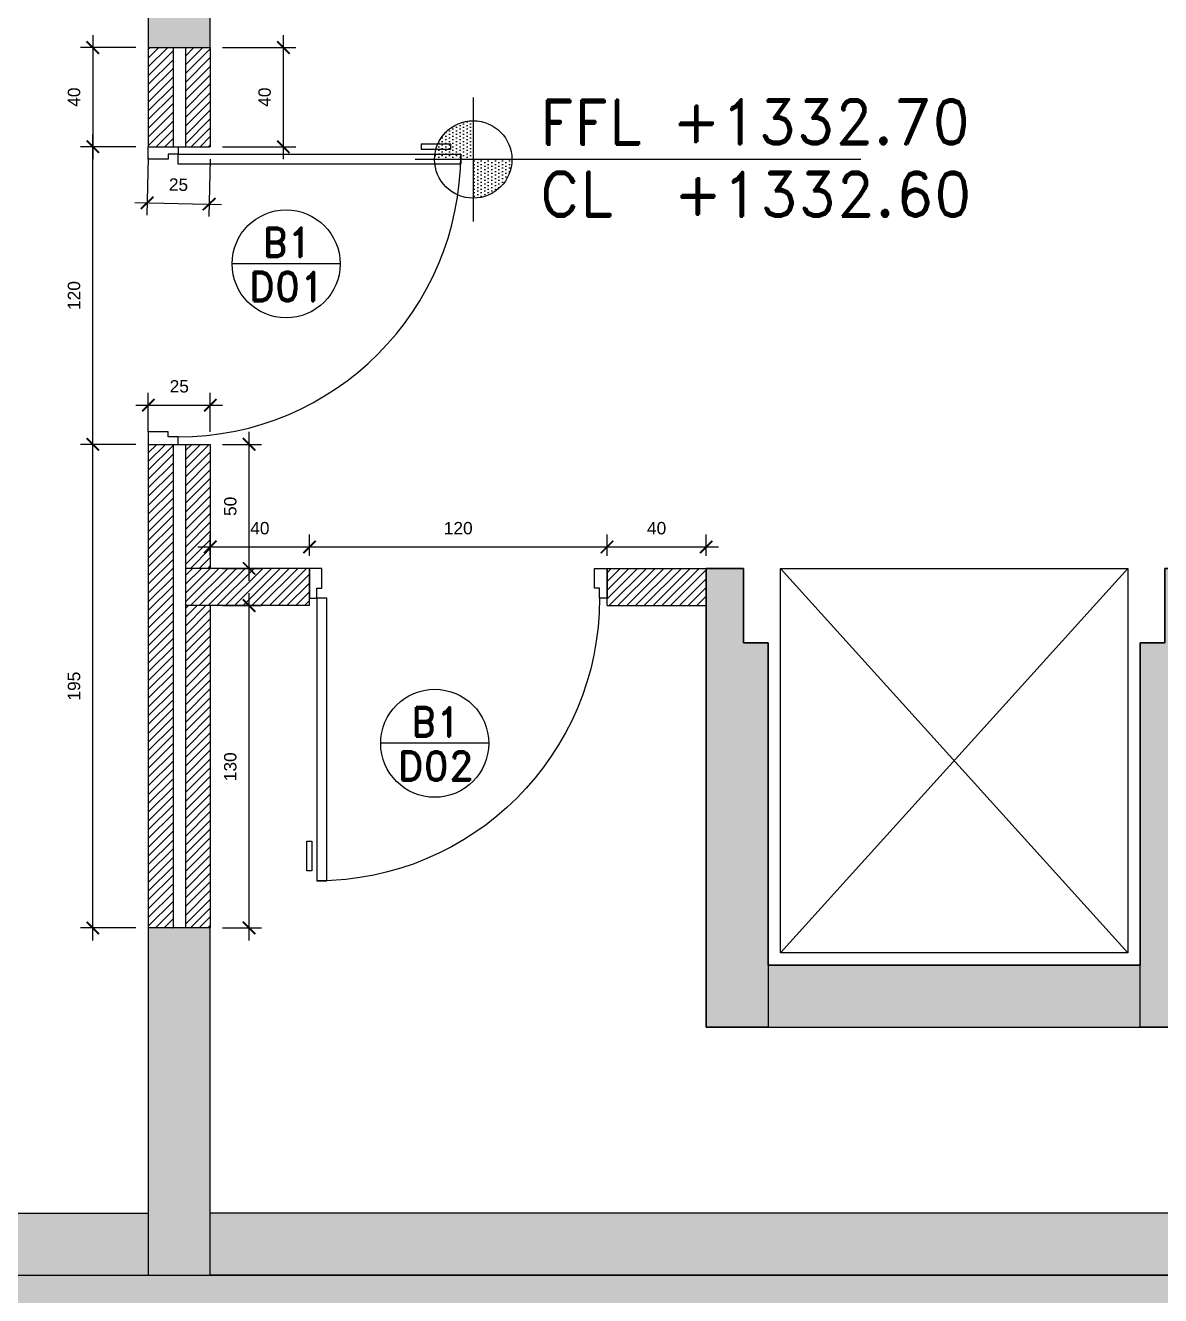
# Model space of a CAD drawing. Header units: centimetres. Extents: x 96271 to 179142, y 9855 to 112216.
# Drawn here: x 99687 to 100145, y 81167 to 81679 of the extents above; entities that cross this region are included whole.
import ezdxf
from ezdxf.enums import TextEntityAlignment as Align

# ---------------------------------------------------------------- set-up
doc = ezdxf.new("R2010")
doc.units = ezdxf.units.CM
doc.header["$LTSCALE"] = 100
doc.header["$MEASUREMENT"] = 0
doc.header["$PDSIZE"] = 0.2
doc.layers.get('0').update_dxf_attribs({"linetype": 'CONTINUOUS'})
doc.layers.get('DEFPOINTS').update_dxf_attribs({"linetype": 'CONTINUOUS'})
for name, color, linetype in [('0-door', 7, 'CONTINUOUS'), ('A-Dim CMU', 2, 'CONTINUOUS'), ('A-DOOR-ANOT', 111, 'CONTINUOUS'), ('A-Patt-CMU', 8, 'CONTINUOUS'), ('A-Patt-Strcr', 8, 'CONTINUOUS'), ('A-Slab limit', 53, 'CONTINUOUS'), ('A-Wall-Full', 5, 'CONTINUOUS'), ('A-Wall-Strctr', 6, 'CONTINUOUS'), ('HANDLES', 2, 'CONTINUOUS'), ('plan-elevation level', 7, 'CONTINUOUS'), ('PLANTS', 75, 'CONTINUOUS')]:
    doc.layers.add(name, color=color, linetype=linetype)
doc.layers.add('A-AREA', color=191, linetype='CONTINUOUS', lineweight=25, plot=False)
doc.styles.add('ROMAND', font='romand.shx', dxfattribs={"height": 10})
doc.styles.get("Standard").update_dxf_attribs({"font": 'arial.ttf'})
doc.dimstyles.new('1-50', dxfattribs={"dimtxt": 11.25, "dimasz": 5, "dimexe": 5, "dimexo": 5, "dimgap": 5, "dimtad": 1, "dimdec": 1, "dimrnd": 0.5, "dimzin": 12, "dimdsep": 46, "dimtxsty": 'Standard', "dimblk": 'ARCHTICK', "dimcen": 0.09, "dimdle": 5, "dimadec": 0, "dimazin": 3, "dimtfac": 1, "dimtdec": 1, "dimtix": 1, "dimtofl": 0, "dimtmove": 1, "dimatfit": 3, "dimfxl": 5, "dimtolj": 1, "dimtzin": 0, "dimarcsym": 0})
pattern_1 = [(90, (894916.2899030864, -703049.0822841462), (14.2875, 7.14375), [0, -14.28749999999999])]

# ---------------------------------------------------------------- blocks, each defined once
blk = doc.blocks.new('A$C16F3348E')
at = {"color": 1}
for p, q in [((126.0001802965999, 230.9999941546703), (114.0001802965999, 230.9999941546703)), ((114.0001802965999, 230.9999941546703), (114.0001802965999, 227.9999941546703)), ((126.0001802965999, 225.9999941546703), (126.0001802965999, 230.9999941546703)), ((114.0001802965999, 227.9999941546703), (118.0001802965999, 227.9999941546703)), ((118.0001802965999, 227.9999941546703), (118.0001802965999, 225.9999941546703)), ((118.0001802965999, 225.9999941546703), (126.0001802965999, 225.9999941546703)), ((0.0001802965998649597, 117.9999941546703), (114.0001802965999, 117.9999941546703)), ((0.0001802965998649597, 113.9999941546703), (0.0001802965998649597, 117.9999941546703)), ((114.0001802965999, 117.9999941546703), (114.0001802965999, 113.9999941546703)), ((114.0001802965999, 113.9999941546703), (0.0001802965998649597, 113.9999941546703)), ((114.0001802965999, 113.9999941546703), (118.0001802965999, 113.9999941546703)), ((114.0001802965999, 110.9999941546703), (114.0001802965999, 113.9999941546703)), ((118.0001802965999, 115.9999941546703), (126.0001802965999, 115.9999941546703)), ((118.0001802965999, 113.9999941546703), (118.0001802965999, 115.9999941546703)), ((126.0001802965999, 115.9999941546703), (126.0001802965999, 110.9999941546703)), ((126.0001802965999, 110.9999941546703), (114.0001802965999, 110.9999941546703))]:
    blk.add_line(p, q, dxfattribs=at)
blk.add_arc((114.0001802965999, 113.9999941546703), 114, 90, 180)
at = {"layer": 'HANDLES'}
blk.add_lwpolyline([(4.000180296599865, 111.9999941546703), (4.000180296599865, 109.9999941546703), (16.00018029659986, 109.9999941546703), (16.00018029659986, 111.9999941546703), (4.000180296599865, 111.9999941546703)], dxfattribs=at)
blk = doc.blocks.new('CL-FFL-PLAN')
at = {"layer": 'plan-elevation level'}
h = blk.add_hatch(dxfattribs=at)
h.set_pattern_fill('DOTS', color=232, scale=9, angle=90, style=0)
h.set_pattern_definition(pattern_1)
h.paths.add_polyline_path([(-1228.58583183707, 206.6102450557154), (-1228.58583183707, 50.2691221349595), (-1384.926954757826, 50.2691221349595, -0.4142135623730125)])
h = blk.add_hatch(dxfattribs=at)
h.set_pattern_fill('DOTS', color=232, scale=9, angle=90, style=0)
h.set_pattern_definition(pattern_1)
h.paths.add_polyline_path([(-1228.585831836939, 50.2691221349595), (-1072.244708916184, 50.2691221349595, -0.4142135623730125), (-1228.58583183707, -106.0720007859272)])
at = {"layer": 'plan-elevation level', "color": 7, "ltscale": 111}
for p, q in [((-1228.58583183707, 301.0204664825944), (-1228.58583183707, -200.4822222126747)), ((336.9110672370514, 50.26912213495984), (-1462.676087591062, 50.26912213495984))]:
    blk.add_line(p, q, dxfattribs=at)
blk.add_circle((-1228.58583183707, 50.26912213495984), 156.3411229208434, dxfattribs=at)
at = {"layer": 'plan-elevation level', "color": 111, "ltscale": 111, "style": 'ROMAND'}
for s, p in [('FFL', (-960.4060525452808, 110.4553737177496)), ('CL', (-960.4060525452808, -179.7392019375391))]:
    blk.add_text(s, height=180, dxfattribs=at).set_placement(p)
for tag, p in [('FFL', (-423.9709712994738, 112.5245342555074)), ('CL', (-417.4631316620946, -180.3478399052462))]:
    blk.add_attdef(tag, p, '', height=180, dxfattribs=at)
blk = doc.blocks.new('_ArchTick')
at = {"color": 0, "linetype": 'ByBlock', "const_width": 0.15}
blk.add_lwpolyline([(-0.5, -0.5), (0.5, 0.5)], dxfattribs=at)
blk = doc.blocks.new('*D1141')
at = {"layer": 'A-Dim CMU', "color": 0, "lineweight": -2, "transparency": 16777216}
for p, q in [((99714.18882060185, 81310.32917634671), (99714.18882060185, 81515.34028895278)), ((99731.5594666691, 81510.34028895278), (99709.18882060185, 81510.34028895278)), ((99731.55946666925, 81315.32917634671), (99709.18882060185, 81315.32917634671))]:
    blk.add_line(p, q, dxfattribs=at)
at = {"layer": 'DEFPOINTS', "color": 0, "transparency": 16777216}
for p in [(99714.18882060185, 81510.34028895278), (99736.5594666691, 81510.34028895278), (99736.55946666925, 81315.32917634671)]:
    blk.add_point(p, dxfattribs=at)
at = {"layer": 'A-Dim CMU', "color": 0, "lineweight": -2, "transparency": 16777216, "xscale": 5, "yscale": 5, "zscale": 5}
for p, rotation in [((99714.18882060185, 81510.34028895278), 90), ((99714.18882060185, 81315.32917634671), 270)]:
    blk.add_blockref('_ArchTick', p, dxfattribs=dict(at, rotation=rotation))
at = {"layer": 'A-Dim CMU', "color": 0, "transparency": 16777216, "insert": (99706.63595566322, 81412.8347326497), "char_height": 5, "attachment_point": 5, "rotation": 90}
blk.add_mtext('\\A1;195', dxfattribs=at)
blk = doc.blocks.new('*D1142')
at = {"layer": 'A-Dim CMU', "color": 0, "lineweight": -2, "transparency": 16777216}
for p, q in [((99736.55946666966, 81515.34028895275), (99736.55946666966, 81531.16238124942)), ((99761.55946666916, 81515.34028895278), (99761.55946666916, 81531.16238124942)), ((99731.55946666966, 81526.16238124942), (99766.55946666916, 81526.16238124942))]:
    blk.add_line(p, q, dxfattribs=at)
at = {"layer": 'DEFPOINTS', "color": 0, "transparency": 16777216}
for p in [(99761.55946666916, 81526.16238124942), (99736.55946666966, 81510.34028895275), (99761.55946666916, 81510.34028895278)]:
    blk.add_point(p, dxfattribs=at)
at = {"layer": 'A-Dim CMU', "color": 0, "lineweight": -2, "transparency": 16777216, "xscale": 5, "yscale": 5, "zscale": 5, "rotation": 180}
blk.add_blockref('_ArchTick', (99736.55946666966, 81526.16238124942), dxfattribs=at)
at = {"layer": 'A-Dim CMU', "color": 0, "lineweight": -2, "transparency": 16777216, "xscale": 5, "yscale": 5, "zscale": 5}
blk.add_blockref('_ArchTick', (99761.55946666916, 81526.16238124942), dxfattribs=at)
at = {"layer": 'A-Dim CMU', "color": 0, "transparency": 16777216, "insert": (99749.05946666941, 81533.71524618803), "char_height": 5, "attachment_point": 5}
blk.add_mtext('\\A1;25', dxfattribs=at)
blk = doc.blocks.new('*D1143')
at = {"layer": 'A-Dim CMU', "color": 0, "lineweight": -2, "transparency": 16777216}
for p, q in [((99714.1888206019, 81505.34028895278), (99714.1888206019, 81635.34028895278)), ((99731.55946666971, 81630.34028895278), (99709.1888206019, 81630.34028895278)), ((99731.55946666971, 81510.34028895278), (99709.1888206019, 81510.34028895278))]:
    blk.add_line(p, q, dxfattribs=at)
at = {"layer": 'DEFPOINTS', "color": 0, "transparency": 16777216}
for p in [(99714.1888206019, 81630.34028895278), (99736.55946666971, 81630.34028895278), (99736.55946666971, 81510.34028895278)]:
    blk.add_point(p, dxfattribs=at)
at = {"layer": 'A-Dim CMU', "color": 0, "lineweight": -2, "transparency": 16777216, "xscale": 5, "yscale": 5, "zscale": 5}
for p, rotation in [((99714.1888206019, 81630.34028895278), 90), ((99714.1888206019, 81510.34028895278), 270)]:
    blk.add_blockref('_ArchTick', p, dxfattribs=dict(at, rotation=rotation))
at = {"layer": 'A-Dim CMU', "color": 0, "transparency": 16777216, "insert": (99706.63595566328, 81570.34028895274), "char_height": 5, "attachment_point": 5, "rotation": 90}
blk.add_mtext('\\A1;120', dxfattribs=at)
blk = doc.blocks.new('*D1144')
at = {"layer": 'A-Dim CMU', "color": 0, "lineweight": -2, "transparency": 16777216}
for p, q in [((99714.18882060196, 81675.32917634622), (99714.18882060196, 81625.34028895278)), ((99731.55946666971, 81670.32917634622), (99709.18882060196, 81670.32917634622)), ((99731.55946666977, 81630.34028895278), (99709.18882060196, 81630.34028895278))]:
    blk.add_line(p, q, dxfattribs=at)
at = {"layer": 'DEFPOINTS', "color": 0, "transparency": 16777216}
for p in [(99736.55946666971, 81670.32917634622), (99714.18882060196, 81630.34028895278), (99736.55946666977, 81630.34028895278)]:
    blk.add_point(p, dxfattribs=at)
at = {"layer": 'A-Dim CMU', "color": 0, "lineweight": -2, "transparency": 16777216, "xscale": 5, "yscale": 5, "zscale": 5}
for p, rotation in [((99714.18882060196, 81670.32917634622), 90), ((99714.18882060196, 81630.34028895278), 270)]:
    blk.add_blockref('_ArchTick', p, dxfattribs=dict(at, rotation=rotation))
at = {"layer": 'A-Dim CMU', "color": 0, "transparency": 16777216, "insert": (99706.63595566334, 81650.33473264945), "char_height": 5, "attachment_point": 5, "rotation": 90}
blk.add_mtext('\\A1;40', dxfattribs=at)
blk = doc.blocks.new('*D1145')
at = {"layer": 'A-Dim CMU', "color": 0, "lineweight": -2, "transparency": 16777216}
for p, q in [((99777.19795098546, 81310.32917634671), (99777.19795098546, 81450.3291763468)), ((99766.5594666696, 81445.3291763468), (99782.19795098546, 81445.3291763468)), ((99766.55946666925, 81315.32917634671), (99782.19795098546, 81315.32917634671))]:
    blk.add_line(p, q, dxfattribs=at)
at = {"layer": 'DEFPOINTS', "color": 0, "transparency": 16777216}
for p in [(99761.5594666696, 81445.3291763468), (99777.19795098546, 81445.3291763468), (99761.55946666925, 81315.32917634671)]:
    blk.add_point(p, dxfattribs=at)
at = {"layer": 'A-Dim CMU', "color": 0, "lineweight": -2, "transparency": 16777216, "xscale": 5, "yscale": 5, "zscale": 5}
for p, rotation in [((99777.19795098546, 81445.3291763468), 90), ((99777.19795098546, 81315.32917634671), 270)]:
    blk.add_blockref('_ArchTick', p, dxfattribs=dict(at, rotation=rotation))
at = {"layer": 'A-Dim CMU', "color": 0, "transparency": 16777216, "insert": (99769.64338072624, 81380.32917634671), "char_height": 5, "attachment_point": 5, "rotation": 90}
blk.add_mtext('\\A1;130', dxfattribs=at)
blk = doc.blocks.new('*D1146')
at = {"layer": 'A-Dim CMU', "color": 0, "lineweight": -2, "transparency": 16777216}
for p, q in [((99777.19795098552, 81455.32917634692), (99777.19795098552, 81515.34028895275)), ((99766.55946666966, 81510.34028895275), (99782.19795098552, 81510.34028895275)), ((99766.5594666696, 81460.32917634692), (99782.19795098552, 81460.32917634692))]:
    blk.add_line(p, q, dxfattribs=at)
at = {"layer": 'DEFPOINTS', "color": 0, "transparency": 16777216}
for p in [(99761.55946666966, 81510.34028895275), (99777.19795098552, 81510.34028895275), (99761.5594666696, 81460.32917634692)]:
    blk.add_point(p, dxfattribs=at)
at = {"layer": 'A-Dim CMU', "color": 0, "lineweight": -2, "transparency": 16777216, "xscale": 5, "yscale": 5, "zscale": 5}
for p, rotation in [((99777.19795098552, 81510.34028895275), 90), ((99777.19795098552, 81460.32917634692), 270)]:
    blk.add_blockref('_ArchTick', p, dxfattribs=dict(at, rotation=rotation))
at = {"layer": 'A-Dim CMU', "color": 0, "transparency": 16777216, "insert": (99769.64508604689, 81485.33473264979), "char_height": 5, "attachment_point": 5, "rotation": 90}
blk.add_mtext('\\A1;50', dxfattribs=at)
blk = doc.blocks.new('*D1147')
at = {"layer": 'A-Dim CMU', "color": 0, "lineweight": -2, "transparency": 16777216}
for p, q in [((99761.55946666922, 81465.32917634689), (99761.55946666922, 81473.95725397894)), ((99801.5594666694, 81465.32917634689), (99801.5594666694, 81473.95725397894)), ((99756.55946666922, 81468.95725397894), (99806.5594666694, 81468.95725397894))]:
    blk.add_line(p, q, dxfattribs=at)
at = {"layer": 'DEFPOINTS', "color": 0, "transparency": 16777216}
for p in [(99801.5594666694, 81468.95725397894), (99761.55946666922, 81460.32917634689), (99801.5594666694, 81460.32917634689)]:
    blk.add_point(p, dxfattribs=at)
at = {"layer": 'A-Dim CMU', "color": 0, "lineweight": -2, "transparency": 16777216, "xscale": 5, "yscale": 5, "zscale": 5, "rotation": 180}
blk.add_blockref('_ArchTick', (99761.55946666922, 81468.95725397894), dxfattribs=at)
at = {"layer": 'A-Dim CMU', "color": 0, "lineweight": -2, "transparency": 16777216, "xscale": 5, "yscale": 5, "zscale": 5}
blk.add_blockref('_ArchTick', (99801.5594666694, 81468.95725397894), dxfattribs=at)
at = {"layer": 'A-Dim CMU', "color": 0, "transparency": 16777216, "insert": (99781.5594666693, 81476.51011891755), "char_height": 5, "attachment_point": 5}
blk.add_mtext('\\A1;40', dxfattribs=at)
blk = doc.blocks.new('*D1148')
at = {"layer": 'A-Dim CMU', "color": 0, "lineweight": -2, "transparency": 16777216}
for p, q in [((99801.5594666694, 81465.32917634689), (99801.5594666694, 81473.95725397894)), ((99921.5594666694, 81465.32917634689), (99921.5594666694, 81473.95725397894)), ((99796.5594666694, 81468.95725397894), (99926.5594666694, 81468.95725397894))]:
    blk.add_line(p, q, dxfattribs=at)
at = {"layer": 'DEFPOINTS', "color": 0, "transparency": 16777216}
for p in [(99921.5594666694, 81468.95725397894), (99801.5594666694, 81460.32917634689), (99921.5594666694, 81460.32917634689)]:
    blk.add_point(p, dxfattribs=at)
at = {"layer": 'A-Dim CMU', "color": 0, "lineweight": -2, "transparency": 16777216, "xscale": 5, "yscale": 5, "zscale": 5, "rotation": 180}
blk.add_blockref('_ArchTick', (99801.5594666694, 81468.95725397894), dxfattribs=at)
at = {"layer": 'A-Dim CMU', "color": 0, "lineweight": -2, "transparency": 16777216, "xscale": 5, "yscale": 5, "zscale": 5}
blk.add_blockref('_ArchTick', (99921.5594666694, 81468.95725397894), dxfattribs=at)
at = {"layer": 'A-Dim CMU', "color": 0, "transparency": 16777216, "insert": (99861.5594666694, 81476.51011891755), "char_height": 5, "attachment_point": 5}
blk.add_mtext('\\A1;120', dxfattribs=at)
blk = doc.blocks.new('*D1149')
at = {"layer": 'A-Dim CMU', "color": 0, "lineweight": -2, "transparency": 16777216}
for p, q in [((99921.5594666694, 81465.32917634689), (99921.5594666694, 81473.95725397894)), ((99961.55946666925, 81465.32917634671), (99961.55946666925, 81473.95725397894)), ((99916.5594666694, 81468.95725397894), (99966.55946666925, 81468.95725397894))]:
    blk.add_line(p, q, dxfattribs=at)
at = {"layer": 'DEFPOINTS', "color": 0, "transparency": 16777216}
for p in [(99961.55946666925, 81468.95725397894), (99921.5594666694, 81460.32917634689), (99961.55946666925, 81460.32917634671)]:
    blk.add_point(p, dxfattribs=at)
at = {"layer": 'A-Dim CMU', "color": 0, "lineweight": -2, "transparency": 16777216, "xscale": 5, "yscale": 5, "zscale": 5, "rotation": 180}
blk.add_blockref('_ArchTick', (99921.5594666694, 81468.95725397894), dxfattribs=at)
at = {"layer": 'A-Dim CMU', "color": 0, "lineweight": -2, "transparency": 16777216, "xscale": 5, "yscale": 5, "zscale": 5}
blk.add_blockref('_ArchTick', (99961.55946666925, 81468.95725397894), dxfattribs=at)
at = {"layer": 'A-Dim CMU', "color": 0, "transparency": 16777216, "insert": (99941.55946666932, 81476.51011891755), "char_height": 5, "attachment_point": 5}
blk.add_mtext('\\A1;40', dxfattribs=at)
blk = doc.blocks.new('*D1152')
at = {"layer": 'A-Dim CMU', "color": 0, "lineweight": -2, "transparency": 16777216}
for p, q in [((99736.45948666368, 81625.83017604625), (99735.99721686445, 81602.71668608379)), ((99761.4594866631, 81625.33017604628), (99760.99721686386, 81602.21668608382)), ((99731.09819657053, 81607.81566638968), (99766.09619716975, 81607.11570637772))]:
    blk.add_line(p, q, dxfattribs=at)
at = {"layer": 'DEFPOINTS', "color": 0, "transparency": 16777216}
for p in [(99736.55946666967, 81630.82917634615), (99761.55946666909, 81630.32917634617), (99761.09719686986, 81607.21568638372)]:
    blk.add_point(p, dxfattribs=at)
at = {"layer": 'A-Dim CMU', "color": 0, "lineweight": -2, "transparency": 16777216, "xscale": 5, "yscale": 5, "zscale": 5}
for p, rotation in [((99736.09719687044, 81607.71568638369), 178.8542371618649), ((99761.09719686986, 81607.21568638372), 358.8542371618649)]:
    blk.add_blockref('_ArchTick', p, dxfattribs=dict(at, rotation=rotation))
at = {"layer": 'A-Dim CMU', "color": 0, "transparency": 16777216, "insert": (99748.7482239665, 81615.01704120234), "char_height": 5, "attachment_point": 5, "rotation": 358.8542371618649}
blk.add_mtext('\\A1;25', dxfattribs=at)
blk = doc.blocks.new('*D1153')
at = {"layer": 'A-Dim CMU', "color": 0, "lineweight": -2, "transparency": 16777216}
for p, q in [((99791.04951992928, 81625.32917634622), (99791.04951992928, 81675.32917634622)), ((99766.5594666693, 81670.32917634622), (99796.04951992928, 81670.32917634622)), ((99766.55946666913, 81630.32917634622), (99796.04951992928, 81630.32917634622))]:
    blk.add_line(p, q, dxfattribs=at)
at = {"layer": 'DEFPOINTS', "color": 0, "transparency": 16777216}
for p in [(99761.5594666693, 81670.32917634622), (99791.04951992928, 81670.32917634622), (99761.55946666913, 81630.32917634622)]:
    blk.add_point(p, dxfattribs=at)
at = {"layer": 'A-Dim CMU', "color": 0, "lineweight": -2, "transparency": 16777216, "xscale": 5, "yscale": 5, "zscale": 5}
for p, rotation in [((99791.04951992928, 81670.32917634622), 90), ((99791.04951992928, 81630.32917634622), 270)]:
    blk.add_blockref('_ArchTick', p, dxfattribs=dict(at, rotation=rotation))
at = {"layer": 'A-Dim CMU', "color": 0, "transparency": 16777216, "insert": (99783.49665499065, 81650.32917634617), "char_height": 5, "attachment_point": 5, "rotation": 90}
blk.add_mtext('\\A1;40', dxfattribs=at)
blk = doc.blocks.new('DOOR NO')
blk.add_line((1261.347277619456, 533.9865170043415), (661.3472776194558, 533.9865170043415))
blk.add_circle((961.3472776194558, 533.9865170043415), 300)
at = {"style": 'ROMAND'}
for tag, p in [('LEVEL', (968.9201369727657, 572.2718152120582)), ('DOOR', (965.9961848291791, 327.1937699461182))]:
    blk.add_attdef(tag, text='', height=162, dxfattribs=at).set_placement(p, align=Align.CENTER)

msp = doc.modelspace()

# ---------------------------------------------------------------- hatches: boundary and pattern name
at = {"layer": 'A-Patt-CMU'}
h = msp.add_hatch(dxfattribs=at)
h.set_pattern_fill('ANSI31', color=256, scale=20, angle=180)
h.set_pattern_definition([(225, (96004.53073319225, 69378.01447332831), (1.767766952966369, -1.767766952966369), [])])
h.paths.add_polyline_path([(99256.55946666919, 82745.32917634815), (99241.55946667315, 82745.3291763456), (99241.55946667315, 82665.32917634692), (99256.55946667315, 82665.32917634946)])
h.paths.add_polyline_path([(99986.55946666922, 82350.32917634671), (99976.55946666922, 82350.32917634671), (99976.55946666928, 82125.32917634674), (99986.55946666928, 82125.32917634674)])
h.paths.add_polyline_path([(99861.55946667149, 81715.32917634671), (99761.5594666705, 81715.32917634671), (99761.55946667018, 81700.32917634671), (99861.55946667152, 81700.32917634671)])
h.paths.add_polyline_path([(99961.55946667146, 81715.32917634671), (99951.55946667155, 81715.32917634671), (99951.55946667152, 81700.32917634671), (99961.55946667152, 81700.32917634671)])
h.paths.add_polyline_path([(99996.5594666694, 81885.32917634689), (99986.55946666942, 81885.32917634689), (99986.55946666954, 81870.32917634692), (99996.5594666694, 81870.32917634692)])
h.paths.add_polyline_path([(99961.55946666925, 81460.32917634689), (99921.5594666694, 81460.32917634689), (99921.5594666694, 81445.32917634689), (99961.55946666925, 81445.32917634677)])
h.paths.add_polyline_path([(100221.5594666693, 81285.32917634671), (100161.5594666692, 81285.32917634671), (100161.5594666692, 81275.32917634671), (100221.5594666693, 81275.32917634671)])
h.paths.add_polyline_path([(100391.5594666693, 82070.32917634692), (100391.5594666693, 82060.32917634692), (100461.5594666693, 82060.32917634692), (100461.5594666693, 82070.32917634692)])
h.paths.add_polyline_path([(100391.5594666693, 82030.3291763469), (100401.5594666693, 82030.3291763469), (100401.5594666693, 82060.32917634692), (100391.5594666693, 82060.32917634692)])
h.paths.add_polyline_path([(100391.5594666693, 81940.32917634692), (100496.5594666693, 81940.32917634692), (100496.5594666693, 81950.32917634692), (100401.5594666693, 81950.32917634692), (100401.5594666693, 81970.32917634692), (100391.5594666693, 81970.32917634692)])
h.paths.add_polyline_path([(99746.55946666925, 82490.32917634671), (99746.55946666919, 82610.32917634698), (99736.55946666919, 82610.32917634698), (99736.55946666922, 82490.32917634671)])
h.paths.add_polyline_path([(99751.55946666907, 82610.32917634698), (99751.5594666691, 82490.32917634671), (99761.55946666907, 82490.32917634671), (99761.55946666904, 82610.32917634696)])
h.paths.add_polyline_path([(99596.5594666693, 81945.3721171797), (99596.55946666948, 81875.32917634548), (99601.55946666945, 81875.32917634587), (99601.55946666948, 81860.32917634552), (99426.55946666954, 81860.32917634552), (99426.55901936887, 82110.35109406301), (98936.55901936884, 82110.35109406304), (98936.55946666916, 82100.32917634555), (99416.55946666919, 82100.37211717977), (99416.55946666951, 81850.32917634552), (99611.55946666951, 81850.32917634552), (99611.5594666693, 81945.37211717971)])
h.paths.add_polyline_path([(99596.55946666948, 81865.32917634552), (99596.55946666948, 81875.32917634548), (99441.55946666948, 81875.32917634552), (99441.55946666919, 82110.37211717974), (99596.55946666928, 82110.37211717974), (99596.55946666928, 82025.37211717971), (99611.55946666925, 82025.37211717971), (99611.55946666919, 82125.37211717971), (99256.55946667309, 82125.37211717975), (99256.55946667315, 82575.3291763469), (99241.55946667309, 82575.32917634692), (99241.55946929406, 82125.34281910668), (98936.55946929016, 82125.34281910668), (98936.55946852989, 82115.35131777338), (99431.55946852991, 82115.35131777338), (99431.55946666951, 81865.32917634552)])
h.paths.add_polyline_path([(99961.55946666913, 82265.3291763455), (99971.54804795061, 82265.3291763455), (99971.54804795058, 82350.32917634671), (99961.5594666691, 82350.32917634671)])
h.paths.add_polyline_path([(99971.54804795061, 82240.3291763455), (99961.55946666913, 82240.3291763455), (99961.55946666916, 82125.32917634674), (99971.54804795064, 82125.32917634674)])
h.paths.add_polyline_path([(99746.55946666887, 81630.34028895276), (99746.55946666884, 81670.32917634619), (99736.55946666884, 81670.32917634619), (99736.55946666928, 81630.34028895275)])
h.paths.add_polyline_path([(99751.55946666902, 81670.32917634619), (99751.55946666902, 81630.32917634616), (99761.55946666942, 81630.32917634617), (99761.55946666902, 81670.32917634619)])
h.paths.add_polyline_path([(99746.55946666899, 81510.34028895274), (99736.55946666904, 81510.34028895275), (99736.55946666934, 81315.32917634668), (99746.55946666925, 81315.32917634668)])
h.paths.add_polyline_path([(99751.55946666904, 81460.3291763469), (99761.55946666922, 81460.32917634689), (99761.55946666916, 81510.34028895272), (99751.55946666904, 81510.34028895274)])
h.paths.add_polyline_path([(99761.55946666922, 81445.32917634677), (99751.55946666904, 81445.32917634674), (99751.55946666902, 81315.32917634668), (99761.55946666934, 81315.32917634668)])
h = msp.add_hatch(dxfattribs=at)
h.set_pattern_fill('ANSI31', color=256, scale=20, angle=180)
h.set_pattern_definition([(225, (109663.154250821, 69378.01447332827), (1.767766952966369, -1.767766952966369), [])])
h.paths.add_polyline_path([(99801.5594666694, 81460.32917634689), (99751.55946666904, 81460.3291763469), (99751.55946666904, 81445.32917634674), (99801.5594666694, 81445.32917634689)])
at = {"layer": 'A-Patt-Strcr'}
h = msp.add_hatch(dxfattribs=at)
h.set_pattern_fill('AR-CONC', color=256, scale=2, angle=-1.272221872585407e-14)
h.set_pattern_definition([(49.99999999999999, (89598.393168743, 77124.04686877379), (14.34520365201507, -1.255042699651905), [1.5, -16.5]), (355, (89598.393168743, 77124.04686877379), (-2.775026672259997, 15.04384267400024), [1.2, -13.2]), (100.45144446, (89599.58860236302, 77123.9422818938), (11.57017693454224, 13.78879981937259), [1.27480384, -14.02284224]), (46.18419999999998, (89598.393168743, 77128.04686877379), (21.34482661343145, -3.310385615861536), [2.25, -24.75]), (96.63563548999993, (89600.171903643, 77127.77100263379), (18.69323891348457, 19.48237201549101), [1.91220684, -21.03427519999999]), (351.1841639899999, (89598.393168743, 77128.04686877379), (18.69323890109547, 19.4823720053998), [1.8, -19.80000002]), (20.99999999999998, (89600.393168743, 77127.04686877379), (11.93814104236923, -8.052377813306778), [1.5, -16.5]), (326.0000000000001, (89600.393168743, 77127.04686877379), (4.866306638431638, 14.50300090093706), [1.2, -13.2]), (71.45144473999999, (89601.38801382299, 77126.3758372938), (16.80444753459942, 6.450623056127073), [1.2748038, -14.02284224]), (37.49999999999998, (89598.393168743, 77124.04686877379), (0.2431971063458148, 6.65787707662623), [0, -13.04, 0, -13.4, 0, -13.25]), (7.499999999999987, (89598.393168743, 77124.04686877379), (5.261390748842974, 7.888234237647204), [0, -7.64, 0, -12.74, 0, -5.05]), (327.5, (89593.93316874301, 77124.04686877379), (10.67644872344818, -0.4510974346875975), [0, -5, 0, -15.6, 0, -20.7]), (317.5, (89591.93316874301, 77124.04686877379), (11.66372338684772, 2.002099646646352), [0, -6.5, 0, -10.36, 0, -14.7])])
h.paths.add_polyline_path([(99736.55946666919, 81200.32917634689), (99376.55946666919, 81200.32917634689), (99376.55946666919, 81175.32917634689), (99401.55946666919, 81175.32917634686), (99736.55946666919, 81175.32917634668)], flags=17)
h.paths.add_polyline_path([(98901.55946666983, 81670.32917634619), (98876.55946666983, 81670.32917634619), (98876.55946666913, 81270.3291763461), (98901.55946666913, 81270.3291763461)])
h.paths.add_polyline_path([(98901.55946666919, 82775.32917634689), (98876.55946666919, 82775.32917634689), (98876.55946666919, 82180.32917634555), (98901.55946666919, 82180.32917634555)])
edge = h.paths.add_edge_path()
edge.add_line((100486.5594666693, 82835.32917634689), (100486.5594666693, 82810.32917634689))
edge.add_line((100486.5594666693, 82810.32917634689), (100981.4603026831, 82810.32917634692))
edge.add_line((100981.4603026831, 82810.32917634692), (101043.3274460286, 80977.0098685227))
edge.add_line((101043.3274460286, 80977.0098685227), (99866.85723325188, 80980.22886579524))
edge.add_line((99866.85723325188, 80980.22886579524), (99504.72034389118, 80897.76012358716))
edge.add_arc((99826.55946666925, 81175.32917634609), 425.0000000000546, 179.999999999896, 220.7760148464379, ccw=False)
edge.add_line((99401.55946666919, 81175.32917634686), (99376.55946666919, 81175.32917634607))
edge.add_arc((99826.55946666893, 81175.32917634601), 449.9999999997381, 179.9999999999926, 222.7082701089523)
edge.add_line((99495.89195099406, 80870.10959296845), (99869.63408048381, 80955.22117434752))
edge.add_line((99869.63408048381, 80955.22117434752), (101065.6790577525, 80951.9486176114))
edge.add_line((101065.6790577525, 80951.9486176114), (101005.6765128952, 82835.32917634692))
edge.add_line((101005.6765128952, 82835.32917634692), (100486.5594666693, 82835.32917634689))
h = msp.add_hatch(dxfattribs=at)
h.set_pattern_fill('EARTH', color=256, scale=100, angle=-1.272221872585407e-14)
h.set_pattern_definition([(0, (89598.393168743, 77124.04686877379), (25.00000000000001, 24.99999999999999), [25, -25]), (0, (89598.393168743, 77133.42186877379), (25.00000000000001, 24.99999999999999), [25, -25]), (0, (89598.393168743, 77142.79686877379), (25.00000000000001, 24.99999999999999), [25, -25]), (90, (89601.518168743, 77145.92186877379), (-24.99999999999999, 25.00000000000001), [25, -25]), (90, (89610.893168743, 77145.92186877379), (-24.99999999999999, 25.00000000000001), [25, -25]), (90, (89620.268168743, 77145.92186877379), (-24.99999999999999, 25.00000000000001), [25, -25])])
edge = h.paths.add_edge_path()
edge.add_line((99504.72034389121, 80897.76012358716), (99866.85723325188, 80980.22886579524))
edge.add_line((99866.85723325188, 80980.22886579524), (101039.8676465838, 80977.01933504795))
edge.add_line((101039.8676465838, 80977.01933504795), (100981.4603026831, 82810.32917634692))
edge.add_line((100981.4603026831, 82810.32917634692), (100486.5594666693, 82810.32917634689))
edge.add_line((100486.5594666693, 82810.32917634689), (100486.5594666693, 82350.32917634671))
edge.add_line((100486.5594666693, 82350.32917634671), (100486.5594666693, 82125.32917634698))
edge.add_line((100486.5594666693, 82125.32917634698), (100486.5594666693, 82075.32917634689))
edge.add_line((100486.5594666693, 82075.32917634689), (100521.5594666693, 82075.32917634692))
edge.add_line((100521.5594666693, 82075.32917634692), (100521.5594666693, 81870.32917634671))
edge.add_line((100521.5594666693, 81870.32917634671), (100486.5594666693, 81870.32917634671))
edge.add_line((100486.5594666693, 81870.32917634671), (100486.5594666693, 81425.32917634689))
edge.add_line((100486.5594666693, 81425.32917634689), (100246.5594666693, 81425.32917634689))
edge.add_line((100246.5594666693, 81425.32917634689), (100246.5594666693, 81175.32917634689))
edge.add_line((100246.5594666693, 81175.32917634689), (99761.55946666928, 81175.32917634689))
edge.add_line((99761.55946666928, 81175.32917634689), (99401.55946666919, 81175.3291763462))
edge.add_arc((99826.55946666907, 81175.32917634606), 424.9999999998745, 180, 220.7760148464732)
h = msp.add_hatch(dxfattribs=at)
h.set_pattern_fill('AR-CONC', color=256, scale=2, angle=-1.272221872585407e-14)
h.set_pattern_definition([(49.99999999999999, (109598.3931687429, 77124.04686877379), (14.34520365201507, -1.255042699651905), [1.5, -16.5]), (355, (109598.3931687429, 77124.04686877379), (-2.775026672259997, 15.04384267400024), [1.2, -13.2]), (100.45144446, (109599.588602363, 77123.9422818938), (11.57017693454224, 13.78879981937259), [1.27480384, -14.02284224]), (46.18419999999998, (109598.3931687429, 77128.04686877379), (21.34482661343145, -3.310385615861536), [2.25, -24.75]), (96.63563548999993, (109600.1719036429, 77127.77100263379), (18.69323891348457, 19.48237201549101), [1.91220684, -21.03427519999999]), (351.1841639899999, (109598.3931687429, 77128.04686877379), (18.69323890109547, 19.4823720053998), [1.8, -19.80000002]), (20.99999999999998, (109600.3931687429, 77127.04686877379), (11.93814104236923, -8.052377813306778), [1.5, -16.5]), (326.0000000000001, (109600.3931687429, 77127.04686877379), (4.866306638431638, 14.50300090093706), [1.2, -13.2]), (71.45144473999999, (109601.3880138229, 77126.3758372938), (16.80444753459942, 6.450623056127073), [1.2748038, -14.02284224]), (37.49999999999998, (109598.3931687429, 77124.04686877379), (0.2431971063458148, 6.65787707662623), [0, -13.04, 0, -13.4, 0, -13.25]), (7.499999999999987, (109598.3931687429, 77124.04686877379), (5.261390748842974, 7.888234237647204), [0, -7.64, 0, -12.74, 0, -5.05]), (327.5, (109593.933168743, 77124.04686877379), (10.67644872344818, -0.4510974346875975), [0, -5, 0, -15.6, 0, -20.7]), (317.5, (109591.933168743, 77124.04686877379), (11.66372338684772, 2.002099646646352), [0, -6.5, 0, -10.36, 0, -14.7])])
h.paths.add_polyline_path([(100246.5594666693, 81425.32917634689), (100281.5594666693, 81425.32917634689), (100281.5594666693, 81450.32917634689), (100221.5594666693, 81450.32917634689), (100221.5594666693, 81200.32917634689), (99761.55946666919, 81200.32917634689), (99761.55946666919, 81175.32917634689), (100246.5594666693, 81175.32917634689)])
h.paths.add_polyline_path([(99761.55946666919, 81315.32917634668), (99736.55946666919, 81315.32917634668), (99736.55946666919, 81175.32917634668), (99761.55946666919, 81175.32917634668)])
h.paths.add_polyline_path([(100486.5594666693, 82635.32917634692), (100461.5594666693, 82635.32917634692), (100461.5594666693, 82390.32917634671), (100486.5594666693, 82390.32917634671)])
h.paths.add_polyline_path([(100486.5594666693, 82390.32917634671), (100461.5594666692, 82390.32917634671), (100461.5594666692, 82350.32917634671), (100486.5594666693, 82350.32917634671)])
h.paths.add_polyline_path([(100486.5594666693, 82350.32917634671), (100461.5594666693, 82350.32917634671), (100461.5594666693, 82125.32917634698), (100486.5594666693, 82125.32917634698)])
h.paths.add_polyline_path([(100486.5594666693, 82125.32917634698), (100461.5594666693, 82125.32917634698), (100461.5594666692, 82050.32917634674), (100486.5594666692, 82050.32917634674)])
h.paths.add_polyline_path([(100521.5594666693, 82075.32917634692), (100486.5594666693, 82075.32917634689), (100486.5594666692, 82050.32917634674), (100496.5594666693, 82050.32917634692), (100496.5594666693, 81895.32917634671), (100521.5594666693, 81895.32917634671)])
h.paths.add_polyline_path([(100521.5594666693, 81895.32917634671), (100391.5594666692, 81895.32917634671), (100391.5594666692, 81870.32917634671), (100521.5594666693, 81870.32917634671)])
h.paths.add_polyline_path([(100486.5594666693, 81870.32917634671), (100461.5594666693, 81870.32917634671), (100461.5594666693, 81450.32917634689), (100281.5594666693, 81450.32917634689), (100281.5594666693, 81425.32917634689), (100486.5594666693, 81425.32917634689)])
h.paths.add_polyline_path([(99986.55946666925, 81895.32917634671), (99961.55946666925, 81895.32917634671), (99961.55946667152, 81700.32917634671), (99986.55946667152, 81700.32917634671)])
h.paths.add_polyline_path([(100341.5594666693, 81750.32917634671), (100311.5594666693, 81750.32917634671), (100311.5594666693, 81720.32917634671), (100341.5594666693, 81720.32917634671)], flags=17)
h.paths.add_polyline_path([(100341.5594666693, 81600.32917634668), (100311.5594666693, 81600.32917634671), (100311.5594666693, 81570.32917634671), (100341.5594666693, 81570.32917634671)], flags=17)
h.paths.add_polyline_path([(100136.5594666692, 81300.32917634668), (99986.55946666925, 81300.32917634668), (99986.55946666925, 81275.32917634668), (100136.5594666692, 81275.32917634668)], flags=17)
h.paths.add_polyline_path([(98936.5594666691, 81270.3291763461), (98876.55946666913, 81270.3291763461), (98876.55946666913, 81175.3291763461), (98936.5594666691, 81175.3291763461)])
h.paths.add_polyline_path([(98936.55946666983, 81750.32917634619), (98876.55946666983, 81750.32917634619), (98876.55946666983, 81670.32917634619), (98936.55946666983, 81670.32917634619)])
h.paths.add_polyline_path([(98936.55946666916, 82180.32917634555), (98876.55946666919, 82180.32917634555), (98876.55946666919, 82100.32917634555), (98936.55946666916, 82100.32917634555)])
h.paths.add_polyline_path([(99761.55946668112, 82180.32917634558), (99736.55946668112, 82180.32917634558), (99736.55946666925, 82050.32917634674), (99761.55946666925, 82050.32917634674)])
h.paths.add_polyline_path([(99986.55946666916, 82125.32917634674), (99961.55946666916, 82125.32917634674), (99961.55946666925, 82050.32917634674), (99986.55946666925, 82050.32917634674)])
h.paths.add_polyline_path([(99986.55946666919, 82390.32917634671), (99961.55946666922, 82390.32917634671), (99961.55946666925, 82350.32917634671), (99986.55946666922, 82350.32917634671)])
h.paths.add_polyline_path([(99761.55946667172, 81750.32917634622), (99736.55946667213, 81750.32917634622), (99736.55946666966, 81670.32917634619), (99761.55946666925, 81670.32917634619)])
h.paths.add_polyline_path([(99986.55946666925, 81430.32917634671), (99976.55946666925, 81430.32917634671), (99976.55946666925, 81460.32917634671), (99961.55946666925, 81460.32917634671), (99961.55946666925, 81275.32917634671), (99986.55946666925, 81275.32917634671)])
h.paths.add_polyline_path([(100146.5594666692, 81430.32917634671), (100136.5594666692, 81430.32917634671), (100136.5594666692, 81275.32917634671), (100161.5594666692, 81275.32917634671), (100161.5594666692, 81460.32917634671), (100146.5594666692, 81460.32917634671)])
at = {"layer": 'PLANTS'}
h = msp.add_hatch(dxfattribs=at)
h.set_pattern_fill('AR-SAND', color=256, scale=20)
h.set_pattern_definition([(37.50000000000001, (109663.154250821, 69378.01447332827), (-1.259867162192163, 38.53647538026317), [0, -30.4, 0, -34, 0, -32.5]), (7.499999999999999, (109663.154250821, 69378.01447332827), (35.39553410535454, 56.4429213045948), [0, -16.4, 0, -27.4, 0, -10.5]), (327.5, (109638.554250821, 69378.01447332827), (62.2828372350299, 0.1131810707392988), [0, -10, 0, -36, 0, -47]), (317.5, (109638.554250821, 69378.01447332827), (60.12253209144588, 17.55351129868499), [0, -5, 0, -23.6, 0, -27])])
edge = h.paths.add_edge_path()
edge.add_arc((98661.55946666884, 80820.32917634635), 824.9999999999272, 89.99999999999798, 141.0869320477577)
edge.add_line((98019.62704650508, 81338.54512355618), (98002.88144504107, 83105.32917634692))
edge.add_line((98002.88144504107, 83105.32917634692), (98316.55946666919, 83105.32917634692))
edge.add_line((98316.55946666919, 83105.32917634692), (98431.25806151389, 83105.32917634692))
edge.add_line((98431.25806151389, 83105.32917634692), (98896.55946666919, 83105.32917634692))
edge.add_line((98896.55946666919, 83105.32917634692), (98896.55946666919, 83630.32917634692))
edge.add_line((98896.55946666919, 83630.32917634692), (99278.17056261195, 83630.32917634692))
edge.add_line((99278.17056261195, 83630.32917634692), (99555.20229951528, 83630.32917634692))
edge.add_line((99555.20229951528, 83630.32917634692), (99555.20229951528, 83736.5200899789))
edge.add_line((99555.20229951528, 83736.5200899789), (99555.20229951528, 83830.32917634692))
edge.add_line((99555.20229951528, 83830.32917634692), (100191.952319623, 83830.32917634692))
edge.add_line((100191.952319623, 83830.32917634692), (100255.2022995153, 83830.32917634692))
edge.add_line((100255.2022995153, 83830.32917634692), (100255.2022995153, 84090.32917634692))
edge.add_line((100255.2022995153, 84090.32917634692), (100764.8769031949, 84095.26552313761))
edge.add_line((100764.8769031949, 84095.26552313761), (100940.5235680042, 84095.26552313761))
edge.add_line((100940.5235680042, 84095.26552313761), (100980.6638286965, 82835.32917634695))
edge.add_line((100980.6638286965, 82835.32917634695), (100506.5594666694, 82835.32917634695))
edge.add_line((100506.5594666694, 82835.32917634695), (100506.5594666694, 83400.32917634689))
edge.add_line((100506.5594666694, 83400.32917634689), (99941.55946666919, 83400.32917634689))
edge.add_line((99941.55946666919, 83400.32917634689), (99941.55946666919, 82835.32917634692))
edge.add_line((99941.55946666919, 82835.32917634692), (99736.55946666896, 82835.32917634692))
edge.add_line((99736.55946666896, 82835.32917634692), (99736.55946666893, 82775.32917634692))
edge.add_line((99736.55946666893, 82775.32917634692), (99706.55946667292, 82775.32917634712))
edge.add_line((99706.55946667292, 82775.32917634712), (99491.55946667289, 82775.32917634692))
edge.add_line((99491.55946667289, 82775.32917634692), (99426.55946666919, 82775.32917634712))
edge.add_line((99426.55946666919, 82775.32917634712), (99211.55946666919, 82775.32917634689))
edge.add_line((99211.55946666919, 82775.32917634689), (99151.55946666919, 82775.32917634689))
edge.add_line((99151.55946666919, 82775.32917634689), (98936.55946666919, 82775.32917634692))
edge.add_line((98936.55946666919, 82775.32917634692), (98901.55946666893, 82775.32917634692))
edge.add_line((98901.55946666893, 82775.32917634692), (98876.55946666893, 82775.32917634692))
edge.add_line((98876.55946666893, 82775.32917634692), (98676.55946666902, 82775.32917634692))
edge.add_line((98676.55946666902, 82775.32917634692), (98676.55946666902, 82763.61506344336))
edge.add_arc((98746.55946667356, 82560.32269300439), 215.0064833425549, 109.0002074410326, 180)
edge.add_line((98531.552983331, 82560.32269300439), (98531.55298333097, 82390.32917634572))
edge.add_line((98531.55298333097, 82390.32917634572), (98531.55298333097, 81820.53268686931))
edge.add_line((98531.55298333097, 81820.53268686931), (98876.5594666693, 81820.53268686867))
edge.add_line((98876.5594666693, 81820.53268686867), (98876.55946666957, 81670.32917634622))
edge.add_line((98876.55946666957, 81670.32917634622), (98876.55946666954, 81645.32917634628))
edge.add_line((98876.55946666954, 81645.32917634628), (98661.55946666887, 81645.32917634628))

# ---------------------------------------------------------------- linework, layer by layer
for p, q in [((100131.5594666693, 81460.32917634671), (99991.55946666934, 81305.32917634671)), ((99991.55946666934, 81460.32917634671), (100131.5594666693, 81305.32917634671))]:
    msp.add_line(p, q)
msp.add_lwpolyline([(99991.55946666934, 81460.32917634671), (100131.5594666693, 81460.32917634671), (100131.5594666693, 81305.32917634671), (99991.55946666934, 81305.32917634671)], close=True)
at = {"layer": 'A-AREA'}
msp.add_lwpolyline([(99961.55946666925, 81460.32917634689), (99961.55946666925, 81275.32917634712), (100161.5594666692, 81275.32917634712), (100161.5594666692, 81460.32917634686), (100146.5594666692, 81460.32917634686), (100146.5594666692, 81430.32917634686), (100136.5594666692, 81430.32917634686), (100136.5594666692, 81300.32917634686), (99986.55946666925, 81300.32917634686), (99986.55946666925, 81430.32917634686), (99976.55946666925, 81430.32917634686), (99976.55946666995, 81460.329176347)], close=True, dxfattribs=at)
at = {"layer": 'A-Slab limit'}
msp.add_lwpolyline([(99961.55946666919, 82835.32917634689), (99736.55946666922, 82835.32917634689), (99736.55946666922, 82775.32917634689), (98876.55946666919, 82775.32917634689), (98876.55946666913, 81175.3291763461), (100246.5594666693, 81175.32917634578), (100246.5594666693, 81425.32917634689), (100486.5594666693, 81425.32917634689), (100486.5594666693, 81870.32917634671), (100521.5594666693, 81870.32917634671), (100521.5594666693, 82075.32917634692), (100486.5594666693, 82075.32917634689), (100486.5594666693, 82610.32917634689), (99961.55946666919, 82610.32917634689)], close=True, dxfattribs=at)
at = {"layer": 'A-Wall-Full'}
for p, q in [((99736.55946666884, 81670.32917634619), (99736.5594666689, 81630.32917634619)), ((99746.55946666884, 81670.32917634619), (99746.55946666887, 81630.32917634617)), ((99751.55946666902, 81670.32917634619), (99751.55946666902, 81630.32917634617)), ((99761.55946666902, 81670.32917634619), (99761.55946666904, 81630.32917634619)), ((99736.55946666966, 81630.32917634616), (99761.55946666907, 81630.32917634619)), ((99736.55946666904, 81510.34028895275), (99736.55946666934, 81315.32917634666)), ((99736.55946666966, 81510.34028895275), (99761.55946666907, 81510.34028895272)), ((99746.55946666899, 81510.34028895274), (99746.55946666925, 81315.32917634668)), ((99751.55946666904, 81510.34028895272), (99751.55946666902, 81315.32917634668)), ((99761.55946666907, 81510.34028895272), (99761.55946666913, 81460.3291763469)), ((99801.5594666694, 81460.32917634689), (99751.55946666904, 81460.3291763469)), ((99801.5594666694, 81445.32917634689), (99801.5594666694, 81460.32917634689)), ((99921.5594666694, 81445.32917634689), (99921.5594666694, 81460.32917634689)), ((99921.5594666694, 81460.32917634689), (99961.55946666925, 81460.32917634689)), ((99801.5594666694, 81445.32917634689), (99751.55946666904, 81445.32917634674)), ((99761.55946666916, 81445.32917634676), (99761.55946666934, 81315.32917634668)), ((99921.5594666694, 81445.32917634689), (99961.55946666925, 81445.32917634677))]:
    msp.add_line(p, q, dxfattribs=at)
at = {"layer": 'A-Wall-Strctr'}
for p, q in [((99986.55946666934, 81300.32917634668), (100136.5594666693, 81300.32917634668)), ((99986.55946666934, 81275.32917634668), (100136.5594666693, 81275.32917634668)), ((99376.55946666919, 81200.32917634689), (99736.55946666919, 81200.32917634689)), ((100221.5594666693, 81200.32917634689), (99761.55946666934, 81200.32917634689)), ((99401.55946666919, 81175.32917634546), (99736.55946666919, 81175.32917634668))]:
    msp.add_line(p, q, dxfattribs=at)
for points in [[(99761.55946667172, 81750.32917634622), (99736.55946667213, 81750.32917634622), (99736.55946666966, 81670.32917634619), (99761.55946666925, 81670.32917634619)], [(99736.55946666919, 81175.32917634668), (99761.55946666919, 81175.32917634668), (99761.55946666919, 81315.32917634668), (99736.55946666919, 81315.32917634668)]]:
    msp.add_lwpolyline(points, close=True, dxfattribs=at)
for points in [[(99986.55946666925, 81430.32917634671), (99986.55946666925, 81275.32917634671), (99961.55946666925, 81275.32917634671), (99961.55946666925, 81460.32917634671), (99976.55946666925, 81460.32917634671), (99976.55946666925, 81430.32917634671), (99986.55946666925, 81430.32917634671)], [(100146.5594666692, 81460.32917634671), (100161.5594666692, 81460.32917634671), (100161.5594666692, 81275.32917634671), (100136.5594666692, 81275.32917634671), (100136.5594666692, 81275.32917634671), (100136.5594666692, 81430.32917634671), (100146.5594666692, 81430.32917634671), (100146.5594666692, 81460.32917634671)], [(100486.5594666693, 81425.32917634689), (100246.5594666693, 81425.32917634689), (100246.5594666693, 81175.32917634689), (99761.55946666928, 81175.32917634689)]]:
    msp.add_lwpolyline(points, dxfattribs=at)

# ---------------------------------------------------------------- block references
at = {"layer": '0-door', "rotation": 180}
msp.add_blockref('A$C16F3348E', (99862.55964696626, 81741.34028310742), dxfattribs=at)
at = {"layer": '0-door', "xscale": -1, "rotation": 270}
msp.add_blockref('A$C16F3348E', (99690.55947251472, 81334.32899605029), dxfattribs=at)
at = {"layer": 'A-DOOR-ANOT', "xscale": 0.07259999999973843, "yscale": 0.07259999999973843, "zscale": 0.07259999999973843}
for p, values in [((99722.35136727965, 81544.35488250495), {'LEVEL': 'B1', 'DOOR': 'D01'}), ((99782.27882420336, 81351.03023532429), {'LEVEL': 'B1', 'DOOR': 'D02'})]:
    msp.add_blockref('DOOR NO', p, dxfattribs=at).add_auto_attribs(values)
at = {"layer": 'plan-elevation level'}
ref = msp.add_blockref('CL-FFL-PLAN', (99990.26098540577, 81620.19541445692), dxfattribs=dict(at, xscale=0.09982510700227937, yscale=0.09982510700227937, zscale=0.09982510700227937))
ref.add_attrib('CL', '+1332.60', (99948.58768466266, 81602.19217203875), dxfattribs={"layer": '0', "color": 111, "ltscale": 111, "height": 17.96851926047503, "style": 'ROMAND'})
ref.add_attrib('FFL', '+1332.70', (99947.9380388573, 81631.42818812598), dxfattribs={"layer": '0', "color": 111, "ltscale": 111, "height": 17.96851926047503, "style": 'ROMAND'})

# ---------------------------------------------------------------- dimensions: what is measured, and where the dimension line sits
at = {"layer": 'A-Dim CMU'}
for p1, p2, distance, picture, middle in [((99736.55946666966, 81670.32917634619), (99736.55946666971, 81630.34028895275), -22.370646067749476, '*D1144', (99706.63595566334, 81650.33473264945)), ((99761.55946666907, 81630.32917634619), (99761.55946666925, 81670.32917634619), -29.490053260029526, '*D1153', (99783.49665499065, 81650.32917634617)), ((99736.55946666966, 81510.34028895275), (99736.55946666966, 81630.34028895275), 22.370646067749476, '*D1143', (99706.63595566328, 81570.34028895274)), ((99736.55946666966, 81630.82917634616), (99761.55946666907, 81630.32917634619), -23.118112198288447, '*D1152', (99748.7482239665, 81615.01704120234)), ((99736.55946666966, 81510.34028895275), (99761.55946666916, 81510.34028895278), 15.822092296642952, '*D1142', (99749.05946666941, 81533.71524618803)), ((99736.55946666919, 81315.32917634668), (99736.55946666904, 81510.34028895275), 22.370646067196503, '*D1141', (99706.63595566322, 81412.8347326497)), ((99761.55946666954, 81460.32917634689), (99761.5594666696, 81510.34028895272), -15.638484315917594, '*D1146', (99769.64508604689, 81485.33473264979)), ((99761.55946666922, 81460.32917634689), (99801.5594666694, 81460.32917634689), 8.628077632049099, '*D1147', (99781.5594666693, 81476.51011891755)), ((99801.5594666694, 81460.32917634689), (99921.5594666694, 81460.32917634689), 8.628077632049099, '*D1148', (99861.5594666694, 81476.51011891755)), ((99921.5594666694, 81460.32917634689), (99961.55946666925, 81460.32917634671), 8.628077632223722, '*D1149', (99941.55946666932, 81476.51011891755)), ((99761.55946666919, 81315.32917634668), (99761.55946666954, 81445.32917634677), -15.638484315917594, '*D1145', (99769.64338072624, 81380.32917634671))]:
    dim = msp.add_aligned_dim(p1=p1, p2=p2, distance=distance, dimstyle='1-50', override={"dimtxt": 5}, dxfattribs=at)
    dim.commit()
    dim.dimension.update_dxf_attribs({"geometry": picture, "text_midpoint": middle})

doc.saveas('drawing.dxf')
